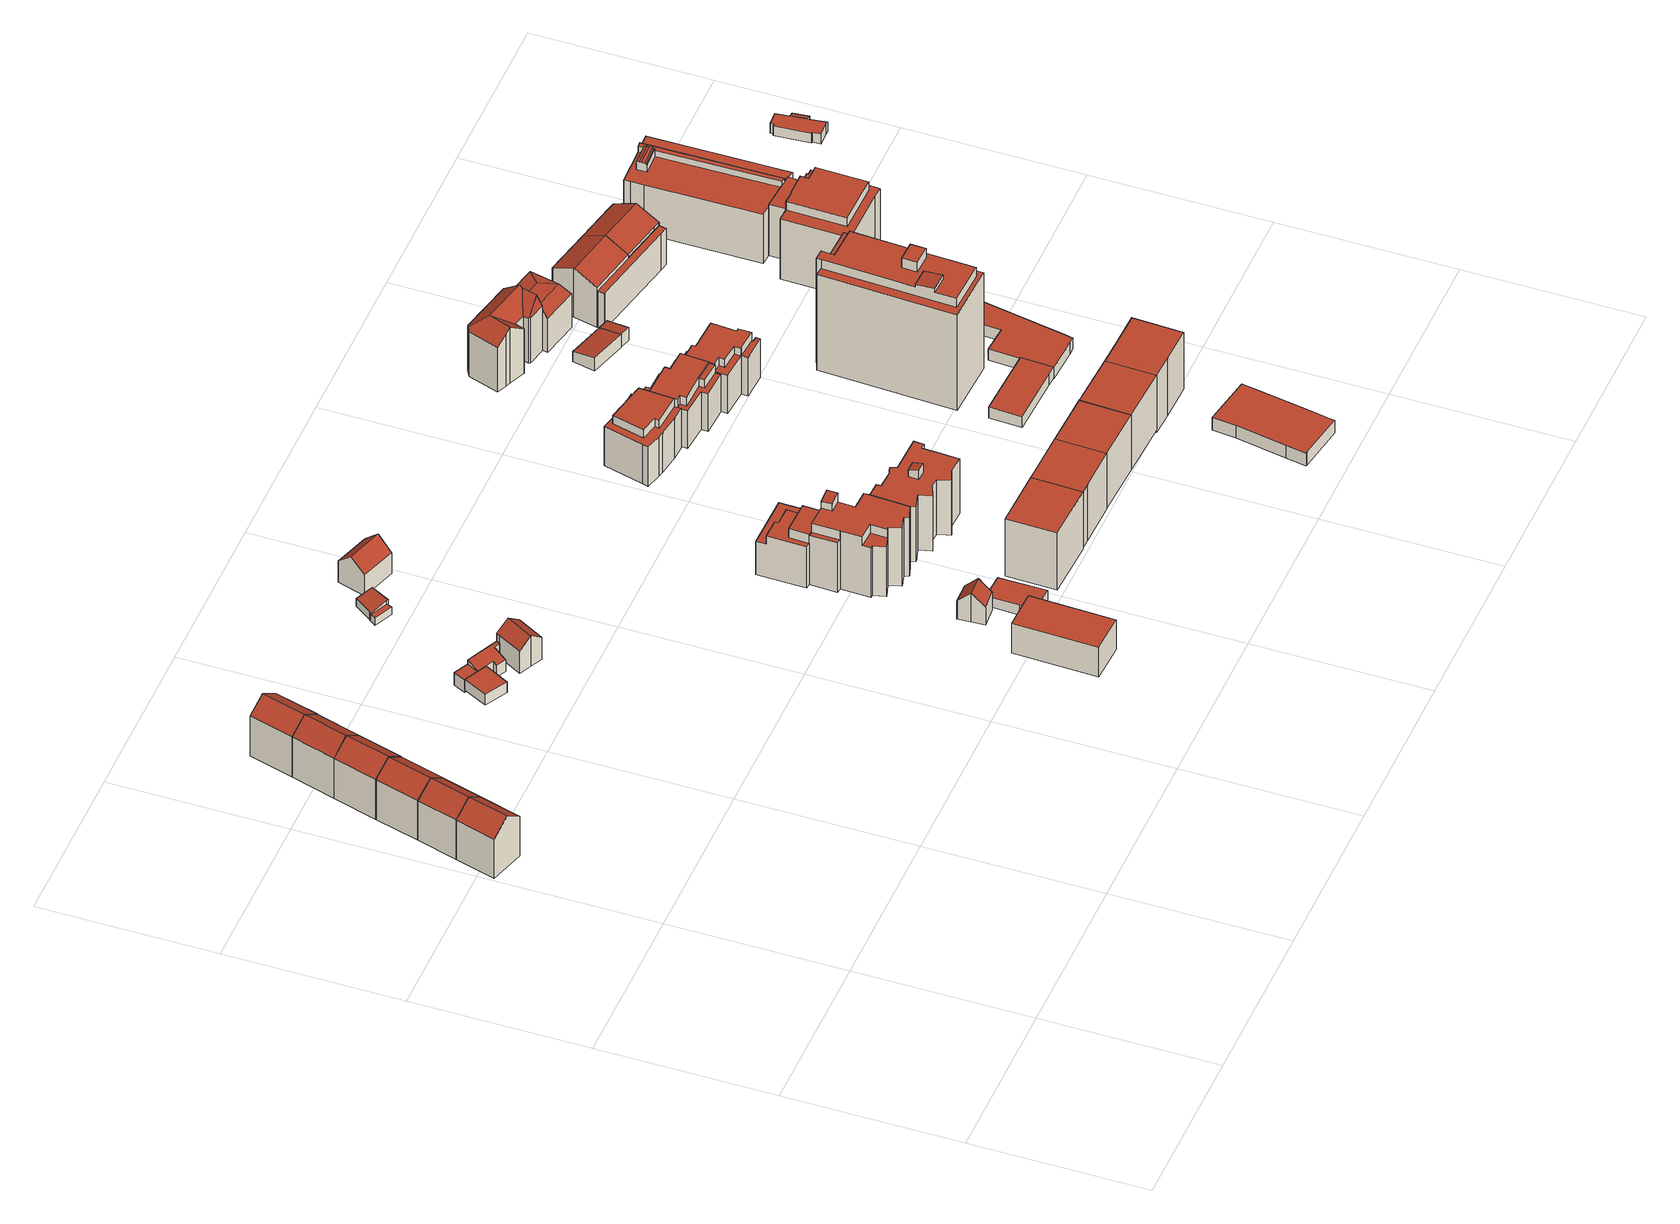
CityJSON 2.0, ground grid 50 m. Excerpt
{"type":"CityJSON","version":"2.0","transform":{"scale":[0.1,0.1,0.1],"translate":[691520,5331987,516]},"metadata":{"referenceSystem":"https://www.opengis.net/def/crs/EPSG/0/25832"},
"CityObjects":{
"building1":{"type":"Building","attributes":{"Gemeindeschluessel":"09162000","HoeheDach":"534.786","HoeheGrund":"517.570","Methode":"1000","NiedrigsteTraufeDesGebaeudes":"530.926","Geometrietyp2DReferenz":"3000","function":"31001_1000","roofType":"3100","measuredHeight":17.22,"storeysAboveGround":4},"geometry":[{"type":"MultiSurface","lod":"2","boundaries":[[[0,1,2,3]],[[4,5,6,7]],[[3,2,4,7,8]],[[8,7,6,9]],[[9,6,5,1,0]],[[9,0,3,8]],[[2,1,5,4]]],"semantics":{"surfaces":[{"type":"WallSurface"},{"type":"RoofSurface"},{"type":"GroundSurface"}],"values":[0,1,0,0,0,2,1]}}]},
"building2":{"type":"Building","attributes":{"Gemeindeschluessel":"09162000","HoeheDach":"534.765","HoeheGrund":"517.570","Methode":"1000","NiedrigsteTraufeDesGebaeudes":"530.929","Geometrietyp2DReferenz":"3000","function":"31001_1000","roofType":"3100","measuredHeight":17.2,"storeysAboveGround":4},"geometry":[{"type":"MultiSurface","lod":"2","boundaries":[[[0,1,5,6,9]],[[9,6,10,11]],[[1,12,13,5]],[[11,14,0,9]],[[14,12,1,0]],[[11,10,13,12,14]],[[5,13,10,6]]],"semantics":{"surfaces":[{"type":"WallSurface"},{"type":"RoofSurface"},{"type":"GroundSurface"}],"values":[0,0,1,2,0,0,1]}}]},
"building3":{"type":"Building","attributes":{"Gemeindeschluessel":"09162000","HoeheDach":"534.758","HoeheGrund":"517.560","Methode":"1000","NiedrigsteTraufeDesGebaeudes":"530.982","Geometrietyp2DReferenz":"3000","function":"31001_1000","roofType":"3100","measuredHeight":17.2,"storeysAboveGround":4},"geometry":[{"type":"MultiSurface","lod":"2","boundaries":[[[13,15,16,17]],[[18,16,15,19,20]],[[11,17,16,18]],[[18,20,14,11]],[[21,19,15,13]],[[20,19,21,14]],[[14,21,13,17,11]]],"semantics":{"surfaces":[{"type":"RoofSurface"},{"type":"WallSurface"},{"type":"GroundSurface"}],"values":[0,1,1,2,0,1,1]}}]},
"building4":{"type":"Building","attributes":{"Gemeindeschluessel":"09162000","HoeheDach":"534.900","HoeheGrund":"517.550","Methode":"1000","NiedrigsteTraufeDesGebaeudes":"531.053","Geometrietyp2DReferenz":"3000","function":"31001_1000","roofType":"3100","measuredHeight":17.35,"storeysAboveGround":4},"geometry":[{"type":"MultiSurface","lod":"2","boundaries":[[[22,23,24,25]],[[26,27,28,29]],[[30,25,24,31]],[[28,27,23,22]],[[29,28,22,25,30]],[[31,26,29,30]],[[31,24,23,27,26]]],"semantics":{"surfaces":[{"type":"RoofSurface"},{"type":"WallSurface"},{"type":"GroundSurface"}],"values":[0,1,1,0,1,2,1]}}]},
"building5":{"type":"Building","attributes":{"Gemeindeschluessel":"09162000","HoeheDach":"534.958","HoeheGrund":"517.560","Methode":"1000","NiedrigsteTraufeDesGebaeudes":"531.094","Geometrietyp2DReferenz":"3000","function":"31001_1000","roofType":"3100","measuredHeight":17.4,"storeysAboveGround":4},"geometry":[{"type":"MultiSurface","lod":"2","boundaries":[[[32,33,34,24]],[[35,36,37,38]],[[27,39,33,32]],[[35,34,33,39,36]],[[37,27,32,24,38]],[[38,24,34,35]],[[36,39,27,37]]],"semantics":{"surfaces":[{"type":"RoofSurface"},{"type":"GroundSurface"},{"type":"WallSurface"}],"values":[0,1,0,2,2,2,2]}}]},
"building6":{"type":"Building","attributes":{"Gemeindeschluessel":"09162000","HoeheDach":"535.000","HoeheGrund":"517.600","Methode":"1000","NiedrigsteTraufeDesGebaeudes":"531.154","Geometrietyp2DReferenz":"3000","function":"31001_1000","roofType":"3100","measuredHeight":17.4,"storeysAboveGround":4},"geometry":[{"type":"MultiSurface","lod":"2","boundaries":[[[40,41,42,33]],[[43,44,36,35]],[[35,45,46,43]],[[33,42,46,45]],[[36,40,33,45,35]],[[43,46,42,41,44]],[[44,41,40,36]]],"semantics":{"surfaces":[{"type":"RoofSurface"},{"type":"GroundSurface"},{"type":"WallSurface"}],"values":[0,1,2,0,2,2,2]}}]},
"building7":{"type":"Building","attributes":{"Gemeindeschluessel":"09162000","HoeheDach":"521.251","HoeheGrund":"517.678","Methode":"1000","NiedrigsteTraufeDesGebaeudes":"521.251","Geometrietyp2DReferenz":"3000","function":"31001_2000","roofType":"1000","measuredHeight":3.57},"geometry":[{"type":"MultiSurface","lod":"2","boundaries":[[[47,48,49,50]],[[48,51,52,49]],[[53,47,50,54]],[[47,53,51,48]],[[51,53,54,52]],[[50,49,52,54]]],"semantics":{"surfaces":[{"type":"WallSurface"},{"type":"GroundSurface"},{"type":"RoofSurface"}],"values":[0,0,0,1,0,2]}}]},
"building8":{"type":"Building","attributes":{"Gemeindeschluessel":"09162000","HoeheDach":"546.565","HoeheGrund":"536.610","Methode":"1000","NiedrigsteTraufeDesGebaeudes":"546.565","Geometrietyp2DReferenz":"3000","function":"31001_9998","roofType":"1000","measuredHeight":9.96,"storeysAboveGround":3},"geometry":[{"type":"MultiSurface","lod":"2","boundaries":[[[55,56,57,58,59,60]],[[61,62,60,59,58]],[[61,63,64,65,62]],[[55,65,64,56]],[[56,64,63,57]],[[60,62,65,55]],[[57,63,61,58]]],"semantics":{"surfaces":[{"type":"GroundSurface"},{"type":"WallSurface"},{"type":"RoofSurface"}],"values":[0,1,2,1,1,1,1]}}]},
"building9":{"type":"Building","attributes":{"Gemeindeschluessel":"09162000","HoeheDach":"522.642","HoeheGrund":"516.910","Methode":"2000","NiedrigsteTraufeDesGebaeudes":"520.800","Geometrietyp2DReferenz":"3000","function":"31001_2000","roofType":"2100","measuredHeight":5.73},"geometry":[{"type":"MultiSurface","lod":"2","boundaries":[[[66,67,68,69]],[[70,71,69,68]],[[71,72,73,74,75,76,77,66,69]],[[67,66,77,78,79,80]],[[81,79,78,82]],[[73,83,84,74]],[[76,82,78,77]],[[74,84,49,75]],[[71,70,85,72]],[[72,85,83,73]],[[81,86,80,79]],[[76,75,49,86,81,82]],[[70,68,67,80,86,49,84,83,85]]],"semantics":{"surfaces":[{"type":"WallSurface"},{"type":"GroundSurface"},{"type":"RoofSurface"}],"values":[0,0,1,0,2,0,0,0,0,0,0,0,2]}}]},
"building10":{"type":"Building","attributes":{"Gemeindeschluessel":"09162000","HoeheDach":"528.045","HoeheGrund":"517.720","Methode":"1000","NiedrigsteTraufeDesGebaeudes":"525.089","Geometrietyp2DReferenz":"3000","function":"31001_9998","roofType":"3100","measuredHeight":10.32,"storeysAboveGround":2},"geometry":[{"type":"MultiSurface","lod":"2","boundaries":[[[87,88,89,90]],[[91,92,93,94,95,96]],[[97,95,94,98]],[[97,98,99,100,101,87,90,102]],[[100,92,91,101]],[[90,89,103,102]],[[96,95,103,89,88]],[[98,94,93,99]],[[101,91,96,88,87]],[[102,103,95,97]],[[99,93,92,100]]],"semantics":{"surfaces":[{"type":"WallSurface"},{"type":"RoofSurface"},{"type":"GroundSurface"}],"values":[0,1,0,2,0,0,1,0,0,0,0]}}]},
"building11":{"type":"Building","attributes":{"Gemeindeschluessel":"09162000","HoeheDach":"545.288","HoeheGrund":"535.710","Methode":"1000","NiedrigsteTraufeDesGebaeudes":"541.632","Geometrietyp2DReferenz":"3000","function":"31001_1000","roofType":"3100","measuredHeight":9.58,"storeysAboveGround":2},"geometry":[{"type":"MultiSurface","lod":"2","boundaries":[[[104,105,106,107,108,109,110]],[[111,105,104,112]],[[111,113,114,115,116]],[[112,104,110,117]],[[109,118,117,110]],[[109,108,114,113,118]],[[112,117,118,113,111]],[[106,116,115,107]],[[106,105,111,116]],[[107,115,114,108]]],"semantics":{"surfaces":[{"type":"GroundSurface"},{"type":"WallSurface"},{"type":"RoofSurface"}],"values":[0,1,2,1,1,1,2,1,1,1]}}]},
"building12":{"type":"Building","attributes":{"Gemeindeschluessel":"09162000","HoeheDach":"539.195","HoeheGrund":"535.911","Methode":"2000","NiedrigsteTraufeDesGebaeudes":"539.195","Geometrietyp2DReferenz":"3000","function":"31001_2000","roofType":"1000","measuredHeight":3.28},"geometry":[{"type":"MultiSurface","lod":"2","boundaries":[[[119,120,121,122]],[[123,124,122,121,125,126]],[[127,125,121,120]],[[128,129,127,120,119,130]],[[129,126,125,127]],[[128,130,124,123]],[[129,128,123,126]],[[130,119,122,124]]],"semantics":{"surfaces":[{"type":"WallSurface"},{"type":"RoofSurface"},{"type":"GroundSurface"}],"values":[0,1,0,2,0,0,0,0]}}]},
"building13":{"type":"Building","attributes":{"Gemeindeschluessel":"09162000","HoeheDach":"521.211","HoeheGrund":"517.560","Methode":"2000","NiedrigsteTraufeDesGebaeudes":"519.962","Geometrietyp2DReferenz":"3000","function":"31001_1000","roofType":"1000","measuredHeight":3.65},"geometry":[{"type":"MultiSurface","lod":"2","boundaries":[[[131,132,133,134]],[[135,133,136,137]],[[138,139,140,141]],[[142,135,137,143]],[[144,145,146,138,141,147,148,131,134]],[[148,149,132,131]],[[150,147,141,140]],[[144,142,143,145]],[[149,148,147,150]],[[144,134,133,135,142]],[[146,145,143,137,136,151]],[[146,151,139,138]],[[150,140,139,151,136,133,132,149]]],"semantics":{"surfaces":[{"type":"WallSurface"},{"type":"RoofSurface"},{"type":"GroundSurface"}],"values":[0,0,0,1,2,0,0,0,0,0,0,0,1]}}]},
"building14":{"type":"Building","attributes":{"Gemeindeschluessel":"09162000","HoeheDach":"557.235","HoeheGrund":"534.600","Methode":"2000","NiedrigsteTraufeDesGebaeudes":"545.760","Geometrietyp2DReferenz":"3000","function":"31001_1000","roofType":"1000","measuredHeight":22.64,"storeysAboveGround":7},"geometry":[{"type":"MultiSurface","lod":"2","boundaries":[[[152,153,154,155]],[[156,157,158,159]],[[160,161,162,163]],[[164,165,166,167,168,169,170,171,172,152,155,173,174,175,176,177,178,179,180,156,159,181,182]],[[183,184,185,186]],[[179,187,188,180]],[[176,189,190,177]],[[191,192,164,182]],[[173,193,194,174]],[[159,158,195,181]],[[196,197,198,199]],[[174,194,200,175]],[[196,201,202,203,197]],[[192,204,165,164]],[[205,206,207,208]],[[177,190,209,178]],[[152,172,199,198,210,211,153]],[[172,171,201,196,199]],[[181,195,191,182]],[[178,209,187,179]],[[173,155,154,212,213,193]],[[153,183,186,214,215,216,212,154]],[[213,212,216,217]],[[218,219,188,187,209,190,189,200,194,193,213,217,220,221]],[[222,223,167,166]],[[218,221,214,186,185,224]],[[222,204,192,191,195,158,157,225,226,227,202,201,162,161,228,223]],[[169,229,230,170]],[[168,167,223,228,231,232]],[[204,222,166,165]],[[175,200,189,176]],[[220,215,214,221]],[[197,203,210,198]],[[153,211,184,183]],[[168,232,229,169]],[[231,228,161,160]],[[226,206,205,227]],[[225,207,206,226]],[[156,180,188,219,208,207,225,157]],[[217,216,215,220]],[[171,170,230,163,162,201]],[[229,232,231,160,163,230]],[[224,185,184,211,210,203]],[[205,208,219,218,224,203,202,227]]],"semantics":{"surfaces":[{"type":"WallSurface"},{"type":"GroundSurface"},{"type":"RoofSurface"}],"values":[0,0,0,1,0,0,0,0,0,0,2,0,0,0,2,0,0,0,0,0,0,2,0,2,0,0,2,0,0,0,0,0,0,0,0,0,0,0,0,0,0,2,2,0]}}]},
"building15":{"type":"Building","attributes":{"Gemeindeschluessel":"09162000","HoeheDach":"555.165","HoeheGrund":"535.920","Methode":"1000","NiedrigsteTraufeDesGebaeudes":"555.165","Geometrietyp2DReferenz":"3000","function":"31001_1000","roofType":"1000","measuredHeight":19.25,"storeysAboveGround":6},"geometry":[{"type":"MultiSurface","lod":"2","boundaries":[[[233,234,235,236]],[[233,236,237,238]],[[239,237,236,235]],[[235,234,240,239]],[[238,240,234,233]],[[240,238,237,239]]],"semantics":{"surfaces":[{"type":"WallSurface"},{"type":"RoofSurface"},{"type":"GroundSurface"}],"values":[0,1,0,2,0,0]}}]},
"building16":{"type":"Building","attributes":{"Gemeindeschluessel":"09162000","HoeheDach":"528.406","HoeheGrund":"517.460","Methode":"1000","NiedrigsteTraufeDesGebaeudes":"524.549","Geometrietyp2DReferenz":"3000","function":"31001_1000","roofType":"3100","measuredHeight":10.95,"storeysAboveGround":2},"geometry":[{"type":"MultiSurface","lod":"2","boundaries":[[[241,242,243,244]],[[244,245,246,241]],[[243,247,248,245,244]],[[242,249,247,243]],[[245,248,250,246]],[[241,246,250,249,242]],[[248,247,249,250]]],"semantics":{"surfaces":[{"type":"GroundSurface"},{"type":"WallSurface"},{"type":"RoofSurface"}],"values":[0,1,1,1,2,1,2]}}]},
"building17":{"type":"Building","attributes":{"Gemeindeschluessel":"09162000","HoeheDach":"557.125","HoeheGrund":"535.620","Methode":"2000","NiedrigsteTraufeDesGebaeudes":"554.119","Geometrietyp2DReferenz":"3000","function":"31001_1000","roofType":"1000","measuredHeight":21.5,"storeysAboveGround":6},"geometry":[{"type":"MultiSurface","lod":"2","boundaries":[[[251,252,253,254]],[[255,256,257,258,259,260]],[[261,262,252,251]],[[263,264,265,266]],[[267,268,269,254,253,270,271,272]],[[273,274,275,276,277,278]],[[279,278,277,280,281,282]],[[283,284,255,260]],[[266,265,284,283]],[[285,286,287,288]],[[289,290,291,292]],[[293,294,290,289]],[[295,291,290,294]],[[296,297,298,299]],[[258,257,300,301]],[[282,281,297,296]],[[287,302,303,264,263,304,305,288]],[[292,291,295,306]],[[307,262,261,308,301,300]],[[274,309,310,311,312,275]],[[306,295,294,293]],[[251,254,269,268,267,310,309,274,273,278,279,282,296,299,285,288,305,304,263,266,283,260,259,258,301,308,261]],[[286,298,297,281,280,277,276,275,312,311,272,271,270,253,252,262,307,300,257,256,255,284,265,264,303,302,287],[289,292,306,293]],[[267,272,311,310]],[[299,298,286,285]]],"semantics":{"surfaces":[{"type":"WallSurface"},{"type":"RoofSurface"},{"type":"GroundSurface"}],"values":[0,0,0,0,0,0,0,0,0,0,0,0,1,0,0,0,0,0,0,0,0,2,1,0,0]}}]},
"building18":{"type":"Building","attributes":{"Gemeindeschluessel":"09162000","HoeheDach":"555.156","HoeheGrund":"536.370","Methode":"1000","NiedrigsteTraufeDesGebaeudes":"555.156","Geometrietyp2DReferenz":"3000","function":"31001_9998","roofType":"1000","measuredHeight":18.79,"storeysAboveGround":6},"geometry":[{"type":"MultiSurface","lod":"2","boundaries":[[[313,314,315,316]],[[315,314,317,318,238,237]],[[313,316,319,320,321,322]],[[317,322,321,318]],[[313,322,317,314]],[[318,321,320,238]],[[316,315,237,319]],[[237,238,320,319]]],"semantics":{"surfaces":[{"type":"WallSurface"},{"type":"RoofSurface"},{"type":"GroundSurface"}],"values":[0,1,2,0,0,0,0,0]}}]},
"building19":{"type":"Building","attributes":{"Gemeindeschluessel":"09162000","HoeheDach":"555.175","HoeheGrund":"536.600","Methode":"1000","NiedrigsteTraufeDesGebaeudes":"555.175","Geometrietyp2DReferenz":"3000","function":"31001_9998","roofType":"1000","measuredHeight":18.57,"storeysAboveGround":6},"geometry":[{"type":"MultiSurface","lod":"2","boundaries":[[[323,324,325,326]],[[325,327,328,326]],[[323,314,317,324]],[[324,317,327,325]],[[328,327,317,314]],[[326,328,314,323]]],"semantics":{"surfaces":[{"type":"GroundSurface"},{"type":"WallSurface"},{"type":"RoofSurface"}],"values":[0,1,1,1,2,1]}}]},
"building20":{"type":"Building","attributes":{"Gemeindeschluessel":"09162000","HoeheDach":"551.080","HoeheGrund":"535.150","Methode":"2000","NiedrigsteTraufeDesGebaeudes":"548.420","Geometrietyp2DReferenz":"3000","function":"31001_9998","roofType":"1000","measuredHeight":15.93,"storeysAboveGround":5},"geometry":[{"type":"MultiSurface","lod":"2","boundaries":[[[329,330,331,332]],[[333,334,335,336]],[[337,338,339,340,341,342]],[[343,344,345,346]],[[337,347,348,349,350,351,343,346,352,353,338]],[[354,355,356,357,358,333,336,359,329,332,340,339,360,361,345,344]],[[347,358,357,348]],[[354,351,350,355]],[[349,356,355,350]],[[347,337,342,334,333,358]],[[346,345,361,352]],[[362,335,334,342,341,331,330]],[[359,362,330,329]],[[348,357,356,349]],[[353,360,339,338]],[[352,361,360,353]],[[351,354,344,343]],[[336,335,362,359]],[[332,331,341,340]]],"semantics":{"surfaces":[{"type":"WallSurface"},{"type":"GroundSurface"},{"type":"RoofSurface"}],"values":[0,0,0,0,1,2,0,0,0,0,0,2,0,0,0,0,0,0,0]}}]},
"building21":{"type":"Building","attributes":{"Gemeindeschluessel":"09162000","HoeheDach":"555.131","HoeheGrund":"536.590","Methode":"1000","NiedrigsteTraufeDesGebaeudes":"555.131","Geometrietyp2DReferenz":"3000","function":"31001_9998","roofType":"1000","measuredHeight":18.54,"storeysAboveGround":6},"geometry":[{"type":"MultiSurface","lod":"2","boundaries":[[[363,364,365,326]],[[364,366,367,365]],[[326,365,367,325]],[[326,325,368,363]],[[368,366,364,363]],[[325,367,366,368]]],"semantics":{"surfaces":[{"type":"WallSurface"},{"type":"RoofSurface"},{"type":"GroundSurface"}],"values":[0,1,0,2,0,0]}}]},
"building22":{"type":"Building","attributes":{"Gemeindeschluessel":"09162000","HoeheDach":"551.140","HoeheGrund":"535.471","Methode":"2000","NiedrigsteTraufeDesGebaeudes":"548.180","Geometrietyp2DReferenz":"3000","function":"31001_9998","roofType":"1000","measuredHeight":15.67,"storeysAboveGround":5},"geometry":[{"type":"MultiSurface","lod":"2","boundaries":[[[369,370,371,372]],[[373,374,375,376]],[[376,375,377,378]],[[379,380,370,369]],[[381,382,383,384,385]],[[378,386,373,376]],[[387,388,389,390,391,374,373]],[[392,393,394,395]],[[396,397,398,399]],[[393,400,382,394]],[[401,384,383,402,403,377,375,374,391,404,405]],[[406,407,389,388]],[[408,409,410,411]],[[387,373,386,412]],[[413,412,386,378,377,403]],[[414,404,391,390]],[[413,396,399,379,369,372,408,411,406,388,387,412]],[[408,372,371,415,405,404,414,409]],[[416,401,405,415]],[[395,394,382,381]],[[390,389,407,410,409,414]],[[399,398,380,379]],[[396,413,403,402,400,393,392,397]],[[380,398,397,392,395,381,385,416,415,371,370]],[[400,402,383,382]],[[411,410,407,406]],[[385,384,401,416]]],"semantics":{"surfaces":[{"type":"WallSurface"},{"type":"RoofSurface"},{"type":"GroundSurface"}],"values":[0,0,0,0,0,1,0,0,0,1,1,0,0,0,0,0,2,0,0,0,1,0,0,1,0,0,0]}}]},
"building23":{"type":"Building","attributes":{"Gemeindeschluessel":"09162000","HoeheDach":"540.218","HoeheGrund":"535.910","Methode":"1000","NiedrigsteTraufeDesGebaeudes":"540.218","Geometrietyp2DReferenz":"3000","function":"31001_9998","roofType":"1000","measuredHeight":4.31,"storeysAboveGround":1},"geometry":[{"type":"MultiSurface","lod":"2","boundaries":[[[417,418,419,420]],[[421,422,418,417]],[[423,424,419,418,422,425,426,427,428,429]],[[430,426,425,431]],[[432,429,428,433]],[[431,425,422,421]],[[434,427,426,430]],[[435,423,429,432]],[[433,428,427,434]],[[420,419,424,436]],[[423,435,436,424]],[[436,435,432,433,434,430,431,421,417,420]]],"semantics":{"surfaces":[{"type":"WallSurface"},{"type":"RoofSurface"},{"type":"GroundSurface"}],"values":[0,0,1,0,0,0,0,0,0,0,0,2]}}]},
"building24":{"type":"Building","attributes":{"Gemeindeschluessel":"09162000","HoeheDach":"551.110","HoeheGrund":"535.620","Methode":"2000","NiedrigsteTraufeDesGebaeudes":"548.456","Geometrietyp2DReferenz":"3000","function":"31001_9998","roofType":"1000","measuredHeight":15.49,"storeysAboveGround":5},"geometry":[{"type":"MultiSurface","lod":"2","boundaries":[[[437,438,439,440]],[[441,442,443,444]],[[445,446,447,448,449,450,451]],[[439,438,452,453,454,455,456,457,458,459,460,461,462,463]],[[464,465,466,462,461,445,451]],[[437,467,468,469,452,438]],[[439,463,470,471,472,440]],[[472,471,473,474]],[[475,473,471,470,466,476]],[[445,461,460,446]],[[477,476,466,465]],[[447,459,458,448]],[[478,453,452,469]],[[464,451,450,479]],[[480,443,442,481]],[[467,482,455,454,483,468]],[[483,454,453,478]],[[456,481,442,441,479,450,449,457]],[[470,463,462,466]],[[464,479,441,444,482,467,437,440,472,474,484,477,465]],[[448,458,457,449]],[[469,468,483,478]],[[484,475,476,477]],[[474,473,475,484]],[[482,444,443,480,455]],[[481,456,455,480]],[[446,460,459,447]]],"semantics":{"surfaces":[{"type":"WallSurface"},{"type":"RoofSurface"},{"type":"GroundSurface"}],"values":[0,0,1,1,0,0,0,0,1,0,0,0,0,0,1,0,0,0,0,2,0,1,0,0,0,0,0]}}]},
"building25":{"type":"Building","attributes":{"Gemeindeschluessel":"09162000","HoeheDach":"540.128","HoeheGrund":"536.370","Methode":"1000","NiedrigsteTraufeDesGebaeudes":"540.128","Geometrietyp2DReferenz":"3000","function":"31001_9998","roofType":"1000","measuredHeight":3.76,"storeysAboveGround":1},"geometry":[{"type":"MultiSurface","lod":"2","boundaries":[[[485,486,487,488,489,490]],[[490,491,492,485]],[[489,493,491,490]],[[487,494,495,488]],[[491,493,495,494,496,492]],[[486,496,494,487]],[[485,492,496,486]],[[488,495,493,489]]],"semantics":{"surfaces":[{"type":"GroundSurface"},{"type":"WallSurface"},{"type":"RoofSurface"}],"values":[0,1,1,1,2,1,1,1]}}]},
"building26":{"type":"Building","attributes":{"Gemeindeschluessel":"09162000","HoeheDach":"555.139","HoeheGrund":"535.880","Methode":"1000","NiedrigsteTraufeDesGebaeudes":"555.139","Geometrietyp2DReferenz":"3000","function":"31001_9998","roofType":"1000","measuredHeight":19.26,"storeysAboveGround":6},"geometry":[{"type":"MultiSurface","lod":"2","boundaries":[[[497,498,499,500]],[[501,364,366,502]],[[503,504,505,506]],[[502,366,504,503]],[[506,505,498,497]],[[500,499,364,501]],[[501,502,503,506,497,500]],[[499,498,505,504,366,364]]],"semantics":{"surfaces":[{"type":"WallSurface"},{"type":"GroundSurface"},{"type":"RoofSurface"}],"values":[0,0,0,0,0,0,1,2]}}]},
"building27":{"type":"Building","attributes":{"Gemeindeschluessel":"09162000","HoeheDach":"553.544","HoeheGrund":"534.790","Methode":"2000","NiedrigsteTraufeDesGebaeudes":"549.751","Geometrietyp2DReferenz":"3000","function":"31001_1000","roofType":"3100","measuredHeight":18.75,"storeysAboveGround":4},"geometry":[{"type":"MultiSurface","lod":"2","boundaries":[[[507,508,509,510]],[[511,512,513,514]],[[515,516,517,518,519]],[[520,521,522,523,524]],[[525,526,519,518,517,527]],[[519,526,528,523,522,529]],[[520,524,530,531,532]],[[533,534,528,526,525,512,511]],[[516,515,535,536,532,531,507,510,537,538,533,511,514]],[[531,530,508,507]],[[538,537,539,540,541]],[[539,537,510,509]],[[516,514,513,527,517]],[[522,521,536,535]],[[539,509,508,530,524,523,540]],[[513,512,525,527]],[[528,534,541,540,523]],[[536,521,520,532]],[[541,534,533,538]],[[519,529,522,535,515]]],"semantics":{"surfaces":[{"type":"WallSurface"},{"type":"RoofSurface"},{"type":"GroundSurface"}],"values":[0,0,0,1,1,1,0,0,2,0,0,0,0,0,1,1,1,0,0,0]}}]},
"building28":{"type":"Building","attributes":{"Gemeindeschluessel":"09162000","HoeheDach":"574.342","HoeheGrund":"536.020","Methode":"2000","NiedrigsteTraufeDesGebaeudes":"568.330","Geometrietyp2DReferenz":"3000","function":"31001_9998","roofType":"1000","measuredHeight":38.32,"storeysAboveGround":11},"geometry":[{"type":"MultiSurface","lod":"2","boundaries":[[[542,543,544,545,546,547,548,549,550,551,552,553,554,555,556]],[[557,558,559,560]],[[561,542,556,562]],[[546,563,564,547]],[[565,543,542,561]],[[566,567,564,563,568,569,570,571,572,573,574,575,576,577],[578,579,580,581]],[[562,556,555,582]],[[578,583,584,579]],[[573,559,558,574]],[[585,571,570,586]],[[549,548,547,564,567,566]],[[587,544,543,565]],[[579,584,588,580]],[[589,569,568,545,590]],[[549,566,577,550]],[[577,576,560,559,573,572,571,554,553,552,551,550]],[[590,545,544,587]],[[586,570,569,589]],[[565,561,562,582,585,586,589,590,587]],[[588,584,583,591]],[[554,571,585,582,555]],[[581,591,583,578]],[[545,568,563,546]],[[575,557,560,576]],[[574,558,557,575]],[[580,588,591,581]]],"semantics":{"surfaces":[{"type":"RoofSurface"},{"type":"WallSurface"},{"type":"GroundSurface"}],"values":[0,0,1,1,1,0,1,1,1,1,1,1,1,1,1,1,1,1,2,0,1,1,1,1,1,1]}}]},
"building29":{"type":"Building","attributes":{"Gemeindeschluessel":"09162000","HoeheDach":"540.313","HoeheGrund":"535.890","Methode":"1000","NiedrigsteTraufeDesGebaeudes":"539.284","Geometrietyp2DReferenz":"3000","function":"31001_2000","roofType":"1000","measuredHeight":4.42},"geometry":[{"type":"MultiSurface","lod":"2","boundaries":[[[592,593,594,595]],[[595,594,596,597]],[[598,596,594,593]],[[599,598,593,592]],[[597,596,598,599]],[[592,595,597,599]]],"semantics":{"surfaces":[{"type":"WallSurface"},{"type":"RoofSurface"},{"type":"GroundSurface"}],"values":[0,0,1,0,0,2]}}]},
"building30":{"type":"Building","attributes":{"Gemeindeschluessel":"09162000","HoeheDach":"540.292","HoeheGrund":"536.000","Methode":"1000","NiedrigsteTraufeDesGebaeudes":"539.375","Geometrietyp2DReferenz":"3000","function":"31001_2000","roofType":"1000","measuredHeight":4.29},"geometry":[{"type":"MultiSurface","lod":"2","boundaries":[[[600,601,602,603]],[[603,604,598,600]],[[600,598,605,601]],[[601,605,606,602]],[[602,606,604,603]],[[604,606,605,598]]],"semantics":{"surfaces":[{"type":"GroundSurface"},{"type":"WallSurface"},{"type":"RoofSurface"}],"values":[0,1,1,1,1,2]}}]},
"building31":{"type":"Building","attributes":{"Gemeindeschluessel":"09162000","HoeheDach":"550.860","HoeheGrund":"535.140","Methode":"2000","NiedrigsteTraufeDesGebaeudes":"546.270","Geometrietyp2DReferenz":"3000","function":"31001_1000","roofType":"3400","measuredHeight":15.72,"storeysAboveGround":3},"geometry":[{"type":"MultiSurface","lod":"2","boundaries":[[[607,608,609,610]],[[607,610,611,612]],[[613,614,615]],[[607,612,616,617,608]],[[610,609,618,614,613]],[[616,619,620,621,622,623,624,617]],[[613,615,625,621,620]],[[625,622,621]],[[612,611,619,616]],[[610,613,620,619,611]],[[614,618,624,623]],[[625,615,614,623,622]],[[608,617,624,618,609]]],"semantics":{"surfaces":[{"type":"WallSurface"},{"type":"RoofSurface"},{"type":"GroundSurface"}],"values":[0,0,1,2,1,0,1,1,0,1,1,1,0]}}]},
"building32":{"type":"Building","attributes":{"Gemeindeschluessel":"09162000","HoeheDach":"539.800","HoeheGrund":"536.060","Methode":"1000","NiedrigsteTraufeDesGebaeudes":"539.800","Geometrietyp2DReferenz":"3000","function":"31001_9998","roofType":"1000","measuredHeight":3.74,"storeysAboveGround":1},"geometry":[{"type":"MultiSurface","lod":"2","boundaries":[[[626,627,628,629]],[[627,630,631,628]],[[632,633,634,635]],[[636,626,629,637]],[[638,639,640,641]],[[642,633,632,643]],[[644,634,633,642,639,638,630,627,626,636,645]],[[646,645,636,637]],[[632,635,647,646,637,629,628,631,641,640,643]],[[631,630,638,641]],[[640,639,642,643]],[[644,645,646,647]],[[635,634,644,647]]],"semantics":{"surfaces":[{"type":"WallSurface"},{"type":"RoofSurface"},{"type":"GroundSurface"}],"values":[0,0,0,0,0,0,1,0,2,0,0,0,0]}}]},
"building33":{"type":"Building","attributes":{"Gemeindeschluessel":"09162000","HoeheDach":"539.743","HoeheGrund":"536.050","Methode":"1000","NiedrigsteTraufeDesGebaeudes":"539.743","Geometrietyp2DReferenz":"3000","function":"31001_2000","roofType":"1000","measuredHeight":3.69},"geometry":[{"type":"MultiSurface","lod":"2","boundaries":[[[648,649,650,651,652,653]],[[654,648,653,565]],[[655,649,648,654]],[[565,587,656,657,655,654]],[[656,651,650,657]],[[587,652,651,656]],[[565,653,652,587]],[[657,650,649,655]]],"semantics":{"surfaces":[{"type":"RoofSurface"},{"type":"WallSurface"},{"type":"GroundSurface"}],"values":[0,1,1,2,1,1,1,1]}}]},
"building34":{"type":"Building","attributes":{"Gemeindeschluessel":"09162000","HoeheDach":"552.380","HoeheGrund":"535.720","Methode":"2000","NiedrigsteTraufeDesGebaeudes":"549.100","Geometrietyp2DReferenz":"3000","function":"31001_1000","roofType":"3100","measuredHeight":16.66,"storeysAboveGround":4},"geometry":[{"type":"MultiSurface","lod":"2","boundaries":[[[658,659,660,661]],[[662,663,664,665,666]],[[667,659,658,666,665]],[[660,659,667,668,669]],[[668,664,663,669]],[[667,665,664,668]],[[658,661,662,666]],[[660,669,663,662,661]]],"semantics":{"surfaces":[{"type":"WallSurface"},{"type":"RoofSurface"},{"type":"GroundSurface"}],"values":[0,1,0,2,0,0,1,0]}}]},
"building35":{"type":"Building","attributes":{"Gemeindeschluessel":"09162000","HoeheDach":"548.090","HoeheGrund":"535.850","Methode":"2000","NiedrigsteTraufeDesGebaeudes":"548.090","Geometrietyp2DReferenz":"3000","function":"51009_1610","roofType":"1000","measuredHeight":12.24},"geometry":[{"type":"MultiSurface","lod":"2","boundaries":[[[670,671,672,673]],[[674,675,676,677]],[[678,670,673,679,680,681,674,677,682]],[[673,672,683,679]],[[680,684,685,681]],[[677,676,686,682]],[[681,685,675,674]],[[679,683,684,680]],[[682,686,687,678]],[[678,687,671,670]],[[686,676,675,685,684,683,672,671,687]]],"semantics":{"surfaces":[{"type":"WallSurface"},{"type":"GroundSurface"},{"type":"RoofSurface"}],"values":[0,0,1,0,0,0,0,0,0,0,2]}}]},
"building36":{"type":"Building","attributes":{"Gemeindeschluessel":"09162000","HoeheDach":"539.746","HoeheGrund":"536.120","Methode":"1000","NiedrigsteTraufeDesGebaeudes":"539.746","Geometrietyp2DReferenz":"3000","function":"31001_9998","roofType":"1000","measuredHeight":3.63,"storeysAboveGround":1},"geometry":[{"type":"MultiSurface","lod":"2","boundaries":[[[640,688,689,641]],[[690,649,650,691]],[[692,693,694,643]],[[691,650,695,696]],[[697,698,699,700]],[[700,699,701,702]],[[641,689,649,690]],[[702,701,703,704]],[[704,703,693,692]],[[641,690,691,696,705,706,697,700,702,704,692,643,640]],[[643,694,688,640]],[[696,695,707,705]],[[688,694,693,703,701,699,698,708,707,695,650,649,689]],[[705,707,708,706]],[[706,708,698,697]]],"semantics":{"surfaces":[{"type":"WallSurface"},{"type":"GroundSurface"},{"type":"RoofSurface"}],"values":[0,0,0,0,0,0,0,0,0,1,0,0,2,0,0]}}]},
"building37":{"type":"Building","attributes":{"Gemeindeschluessel":"09162000","HoeheDach":"552.380","HoeheGrund":"535.680","Methode":"2000","NiedrigsteTraufeDesGebaeudes":"549.103","Geometrietyp2DReferenz":"3000","function":"31001_1000","roofType":"3100","measuredHeight":16.7,"storeysAboveGround":4},"geometry":[{"type":"MultiSurface","lod":"2","boundaries":[[[709,710,711,662,661,712]],[[713,714,715,716]],[[717,718,719,660,669,720,721,713,716,722,723]],[[718,709,712,719]],[[721,724,714,713]],[[669,660,661,662,663]],[[709,718,717,710]],[[711,725,726,715,714,724,727,663,662]],[[722,726,725,723]],[[716,715,726,722]],[[720,727,724,721]],[[669,663,727,720]],[[710,717,723,725,711]],[[719,712,661,660]]],"semantics":{"surfaces":[{"type":"RoofSurface"},{"type":"WallSurface"},{"type":"GroundSurface"}],"values":[0,1,2,1,1,1,1,0,1,1,1,1,1,1]}}]},
"building38":{"type":"Building","attributes":{"Gemeindeschluessel":"09162000","HoeheDach":"558.889","HoeheGrund":"535.890","Methode":"2000","NiedrigsteTraufeDesGebaeudes":"553.068","Geometrietyp2DReferenz":"3000","function":"31001_9998","roofType":"1000","measuredHeight":23,"storeysAboveGround":7},"geometry":[{"type":"MultiSurface","lod":"2","boundaries":[[[728,729,730,731,732,733]],[[734,735,736,737]],[[738,739,737,736,740,729,728,741,742,743]],[[744,745,743,742]],[[746,734,737,739]],[[734,746,747,745,744,748,749,750,751,752,753,754,755,735]],[[729,740,755,754,756,730]],[[749,757,758,750]],[[732,759,760,733]],[[735,755,740,736]],[[761,762,758,757,731,730,756,763]],[[751,762,761,752]],[[742,741,760,759,748,744]],[[745,747,738,743]],[[732,731,757,749,748,759]],[[760,741,728,733]],[[761,763,753,752]],[[738,747,746,739]],[[763,756,754,753]],[[750,758,762,751]]],"semantics":{"surfaces":[{"type":"WallSurface"},{"type":"GroundSurface"},{"type":"RoofSurface"}],"values":[0,0,1,0,0,2,0,0,2,0,2,0,0,0,0,0,0,0,0,0]}}]},
"building39":{"type":"Building","attributes":{"Gemeindeschluessel":"09162000","HoeheDach":"539.925","HoeheGrund":"535.941","Methode":"1000","NiedrigsteTraufeDesGebaeudes":"539.925","Geometrietyp2DReferenz":"3000","function":"51009_1610","roofType":"1000","measuredHeight":3.98},"geometry":[{"type":"MultiSurface","lod":"2","boundaries":[[[764,765,766,767]],[[768,769,765,764]],[[767,770,771,768,764]],[[772,770,767,766]],[[771,773,769,768]],[[772,766,765,769,773]],[[770,772,773,771]]],"semantics":{"surfaces":[{"type":"WallSurface"},{"type":"GroundSurface"},{"type":"RoofSurface"}],"values":[0,0,1,0,0,2,0]}}]},
"building40":{"type":"Building","attributes":{"Gemeindeschluessel":"09162000","HoeheDach":"555.140","HoeheGrund":"535.880","Methode":"2000","NiedrigsteTraufeDesGebaeudes":"552.330","Geometrietyp2DReferenz":"3000","function":"31001_9998","roofType":"1000","measuredHeight":19.26,"storeysAboveGround":4},"geometry":[{"type":"MultiSurface","lod":"2","boundaries":[[[774,775,776,777]],[[778,779,780,781,782,783,784,785]],[[786,787,788,741]],[[789,790,791,792,793,794,778,785,795,796,797]],[[790,798,799,791]],[[791,799,774,777,792]],[[797,796,770,800]],[[792,777,776,801,802,803,804,805,793]],[[806,807,805,804]],[[808,809,787,786]],[[794,810,779,778]],[[811,806,804,803]],[[808,786,741,728,800,770,767,784,783]],[[812,781,780,813]],[[814,815,802,801]],[[767,795,785,784]],[[799,810,807,806,811,815,814,775,774]],[[789,797,800,728]],[[728,741,788,812,813,798,790,789]],[[782,781,812,788,787,809]],[[775,814,801,776]],[[793,805,807,810,794]],[[780,779,810,799,798,813]],[[815,811,803,802]],[[770,796,795,767]],[[782,809,808,783]]],"semantics":{"surfaces":[{"type":"RoofSurface"},{"type":"WallSurface"},{"type":"GroundSurface"}],"values":[0,1,1,0,1,1,1,1,0,1,1,0,2,1,0,1,1,1,1,0,0,1,0,0,1,1]}}]},
"building41":{"type":"Building","attributes":{"Gemeindeschluessel":"09162000","HoeheDach":"539.430","HoeheGrund":"536.080","Methode":"1000","NiedrigsteTraufeDesGebaeudes":"538.819","Geometrietyp2DReferenz":"3000","function":"31001_2000","roofType":"1000","measuredHeight":3.35,"storeysAboveGround":1},"geometry":[{"type":"MultiSurface","lod":"2","boundaries":[[[816,817,818,819]],[[820,821,822,823]],[[824,825,826,827]],[[828,829,830,831]],[[819,818,825,824]],[[831,822,821,828]],[[832,833,834,835]],[[827,826,836,837]],[[838,839,817,816]],[[837,836,829,840]],[[823,822,831,830,841,842]],[[835,834,843,844]],[[842,841,833,832]],[[840,820,823,842,832,835,844,838,816,819,824,827,837]],[[840,829,828,821,820]],[[817,839,843,834,833,841,830,829,836,826,825,818]],[[844,843,839,838]]],"semantics":{"surfaces":[{"type":"WallSurface"},{"type":"RoofSurface"},{"type":"GroundSurface"}],"values":[0,0,0,0,0,1,0,0,0,0,0,0,0,2,0,1,0]}}]}
},
"vertices":[
[138,1541,16],[138,1541,149],[105,1425,149],[105,1425,16],[54,1440,188],[87,1555,188],[36,1569,149],[2,1455,149],[2,1455,16],[36,1569,16],
[69,1685,149],[69,1685,16],[171,1656,149],[120,1670,188],[171,1656,16],
[156,1796,188],[105,1811,150],[69,1685,150],[105,1811,16],[207,1782,150],[207,1782,16],[171,1656,150],
[156,1796,189],[192,1923,189],[141,1937,151],[105,1811,151],[244,1908,15],[244,1908,151],[207,1782,151],[207,1782,15],[105,1811,15],[141,1937,15],
[192,1923,190],[229,2049,190],[178,2063,151],[178,2063,16],[280,2034,16],[244,1908,16],[141,1937,16],[280,2034,151],
[280,2034,152],[316,2160,152],[265,2175,190],[214,2190,16],[316,2160,16],[178,2063,152],[214,2190,152],
[664,1671,17],[702,1741,17],[702,1741,53],[664,1671,53],[635,1774,17],[635,1774,53],[601,1706,17],[601,1706,53],
[1048,229,206],[1055,466,206],[1140,464,206],[1168,463,206],[1162,285,206],[1161,225,206],[1168,463,306],[1161,225,306],[1140,464,306],[1055,466,306],[1048,229,306],
[785,1744,9],[785,1744,66],[780,1735,63],[780,1735,9],[764,1742,63],[764,1742,9],[745,1705,9],[718,1719,9],[723,1730,9],[702,1741,9],[635,1774,9],[652,1808,9],[652,1808,52],[693,1788,52],[693,1788,66],[675,1754,52],[635,1774,52],[718,1719,48],[723,1730,53],[745,1705,48],[675,1754,53],
[743,1667,17],[743,1667,91],[780,1735,91],[780,1735,17],[778,1650,120],[811,1634,92],[850,1704,91],[853,1711,92],[819,1727,120],[777,1650,120],[819,1727,17],[853,1711,17],[850,1704,17],[811,1634,17],[778,1650,17],[785,1744,17],[785,1744,91],
[1140,568,197],[1138,606,197],[1136,643,197],[1195,645,197],[1197,609,197],[1197,593,197],[1198,572,197],[1138,606,293],[1140,568,256],[1197,608,293],[1197,609,293],[1195,645,257],[1136,643,257],[1198,572,258],[1197,593,278],
[1206,592,199],[1203,502,199],[1203,502,232],[1206,592,232],[1280,454,232],[1280,588,232],[1202,472,232],[1202,457,232],[1202,472,199],[1280,454,199],[1202,457,199],[1280,588,199],
[848,2060,16],[848,2060,52],[844,2062,51],[844,2062,16],[844,2062,40],[794,2084,42],[794,2084,40],[798,2090,16],[798,2090,42],[798,2089,42],[798,2089,16],[837,2046,40],[784,2070,40],[837,2046,16],[784,2070,16],[795,2086,16],[834,2140,16],[878,2114,16],[878,2114,51],[834,2140,42],[795,2086,42],
[1137,1040,186],[1137,1040,324],[1122,1041,324],[1122,1041,186],[1246,957,186],[1246,957,382],[1301,955,382],[1301,955,186],[1198,899,353],[1198,899,382],[1146,901,382],[1146,901,353],[1255,815,186],[1251,829,186],[1213,819,186],[1203,854,186],[1163,842,186],[1153,877,186],[1145,877,186],[1148,961,186],[1134,962,186],[1124,1178,186],[1280,1175,186],[1279,1113,186],[1264,1113,186],[1263,1077,186],[1278,1077,186],[1277,1036,186],[1248,1037,186],[1301,940,186],[1296,829,186],[1139,1096,324],[1139,1096,354],[1233,1094,354],[1233,1094,324],[1277,1036,298],[1248,1037,298],[1264,1113,298],[1263,1077,298],[1296,829,382],[1255,815,382],[1124,1178,298],[1280,1175,298],[1301,940,382],[1148,961,352],[1149,1038,352],[1137,1038,352],[1134,962,352],[1279,1113,298],[1148,961,382],[1149,1038,382],[1149,1038,354],[1251,829,382],[1211,1036,405],[1211,1006,405],[1247,1005,412],[1248,1035,412],[1278,1077,298],[1137,1038,354],[1137,1040,354],[1124,1150,324],[1124,1150,298],[1235,1138,324],[1182,1139,324],[1182,1149,324],[1182,1149,298],[1231,1036,298],[1248,1035,298],[1182,1139,298],[1235,1138,298],[1213,819,382],[1203,854,382],[1231,1036,354],[1247,1005,382],[1211,1006,382],[1211,1036,382],[1196,852,382],[1153,877,353],[1145,877,353],[1196,852,353],[1163,842,353],
[1326,586,392],[1326,586,199],[1324,445,199],[1324,445,392],[1490,439,392],[1494,581,392],[1490,439,199],[1494,581,199],
[878,2134,15],[903,2215,15],[1007,2181,15],[981,2100,15],[981,2100,85],[878,2134,86],[1007,2181,86],[994,2141,124],[903,2215,86],[890,2175,124],
[1527,879,196],[1527,879,381],[1512,880,381],[1512,880,196],[1394,923,381],[1402,925,381],[1416,930,381],[1416,930,196],[1402,925,196],[1394,923,196],[1529,908,196],[1529,908,381],[1301,940,196],[1301,940,381],[1344,938,381],[1344,938,196],[1508,777,196],[1511,841,196],[1512,870,196],[1512,870,381],[1511,841,381],[1508,777,381],[1421,779,196],[1425,767,196],[1425,767,381],[1421,779,381],[1414,803,381],[1414,803,196],[1397,804,196],[1397,804,381],[1387,804,381],[1387,804,196],[1344,925,196],[1344,925,381],[1301,815,196],[1301,815,381],[1296,829,381],[1296,829,196],[1400,874,381],[1400,874,404],[1429,873,404],[1429,873,381],[1399,845,381],[1399,845,411],[1428,844,411],[1353,790,196],[1353,790,381],[1343,827,381],[1343,827,196],[1422,911,381],[1422,911,196],[1297,848,381],[1298,877,381],[1298,877,196],[1297,848,196],[1428,844,381],[1430,911,381],[1430,911,196],[1456,778,196],[1458,779,196],[1458,779,381],[1456,778,381],
[1646,434,204],[1646,434,392],[1519,438,392],[1519,438,204],[1651,576,392],[1519,580,392],[1490,439,204],[1494,581,204],[1519,580,204],[1651,576,204],
[1646,434,206],[1651,576,206],[1808,570,206],[1803,428,206],[1808,570,392],[1803,428,392],
[1360,1568,324],[1360,1568,351],[1382,1659,351],[1382,1659,324],[1497,1538,324],[1497,1538,351],[1407,1544,351],[1407,1544,324],[1502,1634,191],[1503,1656,191],[1503,1656,324],[1502,1635,324],[1502,1635,351],[1502,1634,351],[1336,1563,191],[1336,1563,324],[1365,1676,324],[1365,1676,191],[1496,1519,191],[1455,1521,191],[1393,1529,191],[1375,1534,191],[1331,1545,191],[1402,1667,191],[1476,1656,191],[1331,1545,324],[1375,1534,324],[1393,1529,324],[1455,1521,324],[1496,1519,324],[1410,1557,324],[1476,1656,324],[1402,1667,324],[1410,1557,351],
[1965,421,206],[1965,421,391],[1803,428,391],[1970,562,391],[1808,570,391],[1970,562,206],
[1495,1501,195],[1495,1501,322],[1496,1519,322],[1496,1519,195],[1599,1600,322],[1599,1600,351],[1598,1587,351],[1598,1587,322],[1660,1584,351],[1660,1584,322],[1574,1495,195],[1574,1495,322],[1592,1508,322],[1592,1508,348],[1592,1508,351],[1512,1511,351],[1512,1511,322],[1661,1597,322],[1599,1600,195],[1599,1617,195],[1599,1617,322],[1599,1602,322],[1599,1602,351],[1654,1488,322],[1654,1488,348],[1591,1492,348],[1591,1492,322],[1653,1472,195],[1653,1472,322],[1573,1476,322],[1573,1476,195],[1655,1504,348],[1513,1529,351],[1655,1504,351],[1660,1583,351],[1500,1606,351],[1496,1529,351],[1542,1618,195],[1542,1618,322],[1502,1634,195],[1502,1634,322],[1542,1632,322],[1542,1632,195],[1661,1597,195],[1660,1583,195],[1500,1606,322],[1496,1529,322],[1513,1529,322],
[1989,84,199],[1989,84,242],[2015,227,242],[2015,227,199],[1979,26,199],[1979,26,242],[2165,269,242],[2022,294,242],[1984,25,242],[2120,2,242],[2123,22,242],[2130,60,242],[2157,221,242],[2120,2,199],[1984,25,199],[2157,221,199],[2130,60,199],[2123,22,199],[2165,269,199],[2022,294,199],
[1789,1481,196],[1789,1481,351],[1798,1480,351],[1798,1480,196],[1660,1583,196],[1660,1583,325],[1699,1581,325],[1699,1581,196],[1732,1448,325],[1733,1467,325],[1678,1471,325],[1679,1488,325],[1654,1489,325],[1653,1472,325],[1652,1453,325],[1793,1552,351],[1699,1557,351],[1699,1567,351],[1698,1567,351],[1659,1569,351],[1654,1489,351],[1679,1488,351],[1678,1471,351],[1733,1467,351],[1732,1448,351],[1733,1448,351],[1796,1444,351],[1652,1453,196],[1733,1448,196],[1733,1448,325],[1794,1563,196],[1794,1563,325],[1793,1552,325],[1796,1444,325],[1796,1439,325],[1796,1439,196],[1809,1438,325],[1809,1438,196],[1808,1425,325],[1732,1429,325],[1732,1429,196],[1699,1557,325],[1653,1472,196],[1698,1567,325],[1659,1569,325],[1698,1567,196],[1699,1567,325],[1808,1425,196],
[1856,741,204],[1860,832,204],[2030,825,204],[2062,824,204],[2058,733,204],[2027,734,204],[2027,734,241],[1856,741,241],[2058,733,241],[2030,825,241],[2062,824,241],[1860,832,241],
[2140,415,199],[2140,415,391],[2034,418,391],[2034,418,199],[1965,421,199],[1970,562,199],[2052,559,199],[2052,559,391],[2145,556,391],[2145,556,199],
[1558,2013,188],[1558,2013,361],[1531,2025,338],[1531,2025,188],[1715,1975,188],[1715,1975,338],[1663,1986,338],[1663,1986,188],[1664,2007,188],[1660,1992,188],[1660,1992,338],[1664,2006,338],[1664,2007,338],[1619,1988,339],[1621,1987,338],[1629,2015,338],[1598,2071,375],[1576,2006,375],[1719,1991,369],[1730,2034,369],[1663,1988,340],[1732,2042,375],[1630,2014,338],[1575,2007,375],[1575,2007,188],[1619,1988,188],[1744,2089,188],[1744,2089,338],[1629,2015,188],[1621,1987,188],[1561,2112,188],[1583,2124,188],[1561,2112,338],[1572,2118,344],[1583,2124,338],
[2034,911,523],[2047,1232,523],[2050,1293,523],[1935,1298,523],[1934,1274,523],[2030,1270,523],[2022,1097,523],[2015,924,523],[1889,929,523],[1891,989,523],[1893,1042,523],[1896,1102,523],[1905,1299,523],[1879,1301,523],[1863,918,523],[1945,987,566],[1947,1039,561],[1893,1042,561],[1891,989,566],[2034,911,200],[1863,918,200],[1934,1274,552],[2030,1270,552],[2047,1232,200],[2015,924,552],[2022,1097,552],[1935,1298,552],[1935,1310,552],[1905,1312,552],[1905,1299,552],[1896,1102,552],[1893,1042,552],[1947,1039,552],[1945,987,552],[1891,989,552],[1889,929,552],[1950,1100,552],[2007,1098,552],[2006,1055,552],[1948,1057,552],[1879,1301,200],[1950,1100,583],[2007,1098,583],[1905,1299,200],[1905,1312,200],[2050,1293,200],[2006,1055,583],[1935,1310,200],[1935,1298,200],[1948,1057,583],
[1680,1821,199],[1680,1821,243],[1694,1885,233],[1694,1885,199],[1800,1854,233],[1800,1854,199],[1786,1790,243],[1786,1790,199],
[1786,1790,200],[1800,1854,200],[1832,1845,200],[1817,1781,200],[1817,1781,243],[1800,1854,234],[1832,1845,234],
[1821,1936,191],[1850,2066,191],[1850,2066,303],[1821,1936,304],[1712,1959,304],[1712,1959,191],[1804,1964,343],[1822,2048,343],[1781,2013,349],[1715,1975,191],[1744,2089,191],[1850,2066,304],[1715,1975,330],[1717,1982,343],[1727,2021,348],[1728,2027,348],[1738,2066,343],[1744,2089,303],[1731,2024,349],
[2066,912,238],[2144,906,238],[2144,906,201],[2066,912,201],[2151,1047,238],[2151,1047,201],[2185,752,201],[2185,752,238],[2180,728,238],[2180,728,201],[2062,824,238],[2062,824,201],[2153,1081,238],[2237,1073,238],[2237,1073,201],[2153,1081,201],[2244,1073,238],[2244,1073,201],[2158,728,238],[2058,733,238],[2058,733,201],[2158,728,201],
[2067,1231,237],[2160,1227,237],[2163,1288,237],[2070,1292,237],[2050,1293,237],[2047,1232,237],[2067,1231,200],[2160,1227,200],[2070,1292,200],[2163,1288,200],
[1837,1873,331],[1837,1873,197],[1980,1844,197],[1980,1844,331],[1993,1910,364],[2006,1976,331],[1867,2005,331],[1852,1942,362],[1851,1939,364],[1852,1942,197],[1867,2005,197],[2006,1976,197],
[1837,1873,199],[1837,1873,321],[1980,1844,321],[1980,1844,199],[2117,1794,199],[2117,1794,321],[2093,1799,321],[2093,1799,199],[1833,1852,199],[2098,1820,199],[2116,1816,199],[2121,1815,199],[1835,1852,199],[2098,1820,321],[2116,1816,321],[2121,1815,321],[1835,1852,321],[1833,1852,321],
[2237,1073,237],[2153,1081,237],[2160,1227,201],[2163,1288,201],[2248,1094,201],[2248,1094,237],[2244,1073,237],[2164,1317,237],[2164,1317,201],[2321,1224,201],[2321,1224,237],[2308,1153,237],[2308,1153,201],[2317,1151,237],[2317,1151,201],[2306,1091,237],[2306,1091,201],[2329,1315,201],[2314,1225,201],[2329,1315,237],[2314,1225,237],
[2116,1816,331],[2121,1815,331],[2133,1881,364],[2098,1820,331],[2141,1948,197],[2141,1948,331],[2145,1947,331],[2145,1947,197],[2121,1815,197],[2116,1816,197],[2098,1820,197],[2088,1959,197],[2123,1952,197],[2141,1923,197],[2134,1885,197],[2123,1952,331],[2134,1885,362],[2141,1923,343],[2088,1959,331],
[2240,1566,199],[2239,1505,199],[2239,1505,429],[2239,1507,429],[2239,1507,371],[2240,1566,371],[2329,1315,401],[2164,1317,401],[2164,1317,199],[2329,1315,199],[2364,1323,199],[2362,1314,199],[2167,1508,199],[2353,1558,199],[2350,1502,199],[2367,1501,199],[2350,1502,401],[2367,1501,401],[2362,1314,401],[2364,1323,401],[2351,1506,401],[2307,1507,401],[2307,1484,401],[2351,1483,401],[2348,1339,401],[2202,1341,401],[2205,1507,401],[2167,1508,401],[2205,1507,429],[2307,1507,429],[2307,1484,429],[2351,1506,371],[2353,1558,371],[2348,1339,429],[2351,1483,429],[2202,1341,429],
[2141,1923,199],[2141,1923,239],[2205,1925,239],[2205,1925,199],[2134,1885,199],[2134,1885,239],[2206,1887,199],[2137,1885,199],[2206,1887,239],[2137,1885,239],
[2315,1900,386],[2315,1902,389],[2253,1899,389],[2253,1897,386],[2315,1945,363],[2315,1945,383],[2329,1946,383],[2329,1946,365],[2376,1947,365],[2376,1947,199],[2205,1942,199],[2205,1942,363],[2380,1555,199],[2380,1555,365],[2353,1558,365],[2240,1566,363],[2319,1560,363],[2315,1900,363],[2253,1897,363],[2253,1927,363],[2315,1930,363],[2205,1925,363],[2206,1887,363],[2207,1569,363],[2319,1560,383],[2315,1900,383],[2207,1569,199],[2253,1904,391],[2253,1912,391],[2253,1919,391],[2253,1925,389],[2253,1927,386],[2315,1928,389],[2315,1930,386],[2379,1599,199],[2379,1599,365],[2315,1930,383],[2315,1922,391],[2333,1559,365],[2333,1559,383],[2315,1907,391],[2315,1915,391],
[2669,1613,201],[2669,1613,234],[2661,1714,234],[2661,1714,201],[2729,1689,201],[2729,1689,228],[2734,1644,228],[2734,1644,201],[2668,1715,201],[2668,1715,234],[2667,1724,234],[2667,1724,201],[2711,1688,233],[2711,1688,234],[2717,1643,234],[2717,1643,233],[2723,1591,201],[2723,1591,234],[2712,1592,234],[2712,1592,201],[2706,1727,234],[2706,1727,201],[2673,1613,201],[2673,1613,234],[2711,1688,201],[2716,1643,234],[2716,1643,201],[2675,1590,234],[2675,1590,201]
]}
